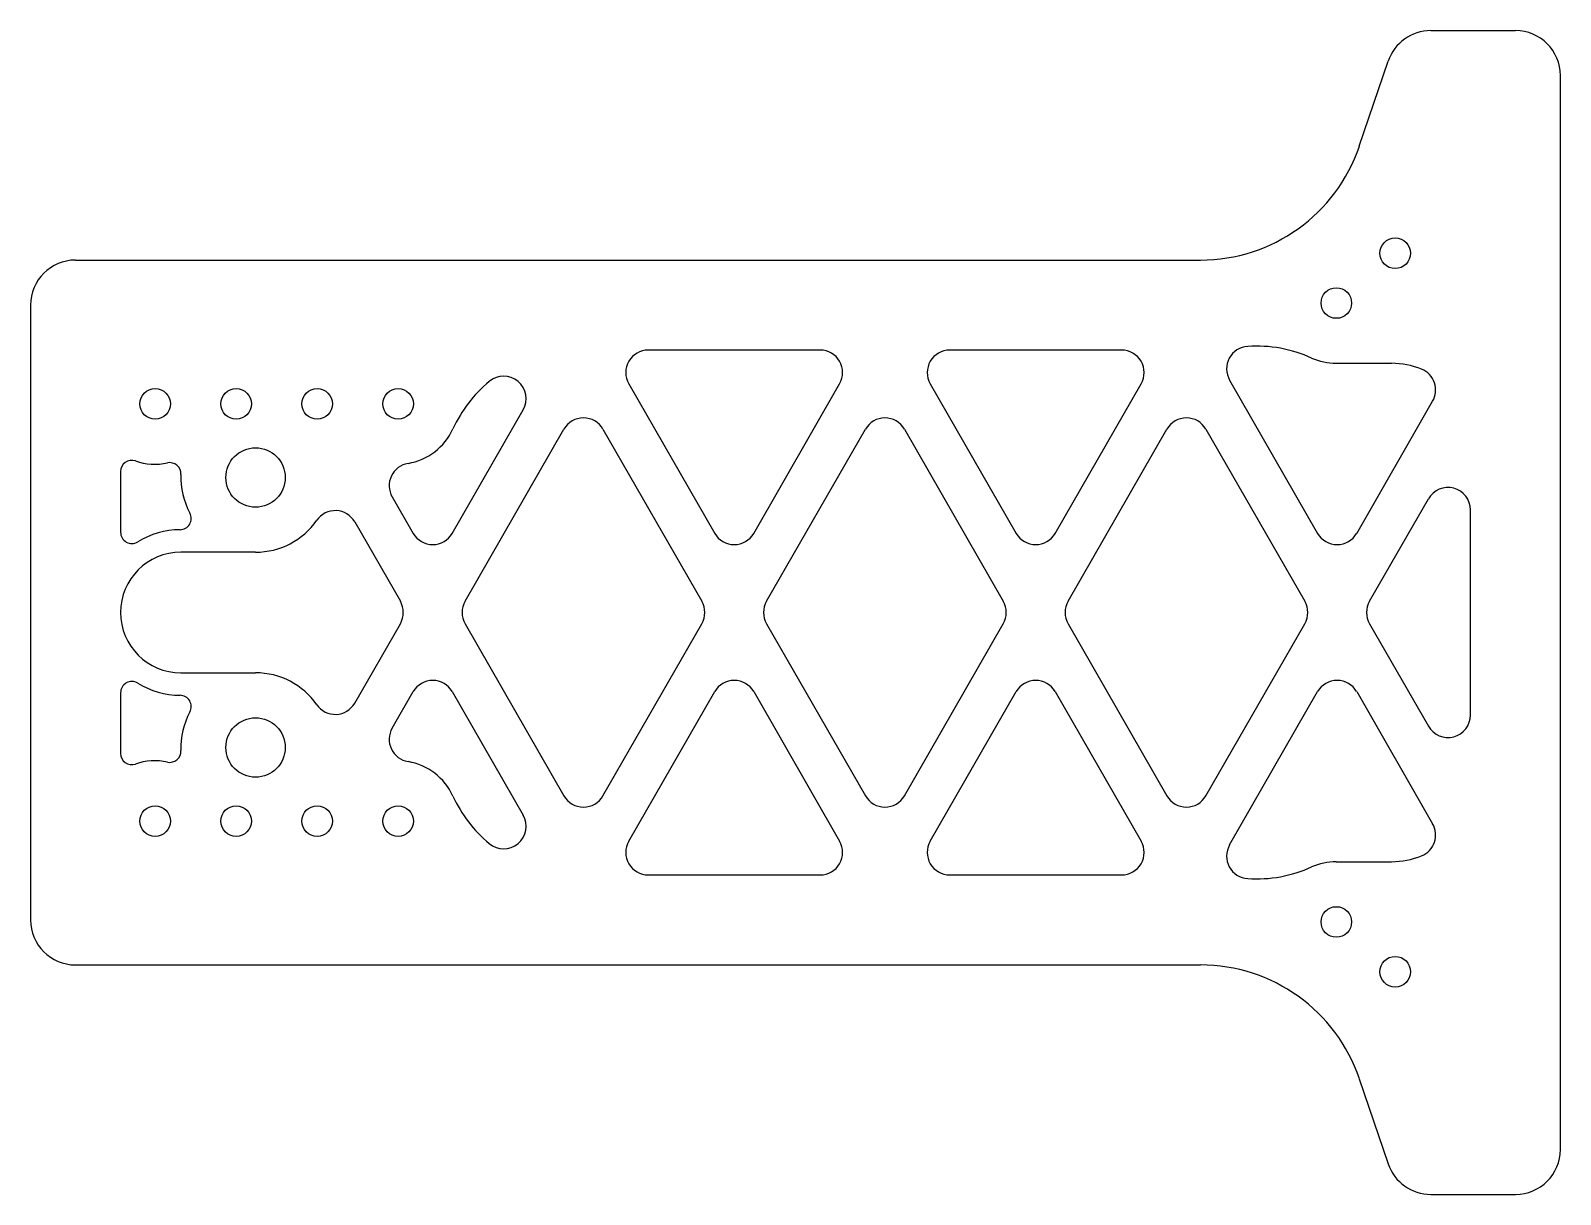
# Model space of a CAD drawing. Header units: millimetres. Extents: x -85 to 85, y -65 to 65.
import ezdxf

# ---------------------------------------------------------------- set-up
doc = ezdxf.new("R2010")
doc.units = ezdxf.units.MM

msp = doc.modelspace()

# ---------------------------------------------------------------- linework, layer by layer
at = {"color": 7, "linetype": 'Continuous', "lineweight": 25}
for p, q in [((70.6, 64.66), (80, 64.66)), ((62.65, 51.81), (65.87, 61.27)), ((85, -59.66), (85, 59.66)), ((-80, 39.16), (45, 39.16)), ((-85, 34.16), (-85, -34.16)), ((2.74, 29.16), (-16.36, 29.16)), ((36.24, 29.16), (17.14, 29.16)), ((60.1, 27.69), (66.24, 27.69)), ((48.24, 25.83), (58.02, 8.79)), ((-18.53, 25.42), (-8.98, 8.79)), ((-4.64, 8.79), (4.9, 25.42)), ((14.97, 25.42), (24.52, 8.79)), ((28.86, 8.79), (38.41, 25.42)), ((-38.15, 8.79), (-30.27, 22.51)), ((62.36, 8.79), (70.79, 23.47)), ((-36.72, 1.25), (-25.73, 20.37)), ((-21.4, 20.37), (-10.41, 1.25)), ((-3.21, 1.25), (7.77, 20.37)), ((12.11, 20.37), (23.09, 1.25)), ((30.29, 1.25), (41.27, 20.37)), ((45.61, 20.37), (56.59, 1.25)), ((-75, 15.66), (-75, 8.92)), ((-44.82, 12.86), (-42.48, 8.79)), ((63.79, 1.25), (70.33, 12.63)), ((75, -11.39), (75, 11.39)), ((-48.98, 10.06), (-43.91, 1.25)), ((-60, 6.7), (-68.3, 6.7)), ((-48.98, -10.06), (-43.91, -1.25)), ((-36.72, -1.25), (-25.73, -20.37)), ((-21.4, -20.37), (-10.41, -1.25)), ((-3.21, -1.25), (7.77, -20.37)), ((12.11, -20.37), (23.09, -1.25)), ((30.29, -1.25), (41.27, -20.37)), ((45.61, -20.37), (56.59, -1.25)), ((63.79, -1.25), (70.33, -12.63)), ((-68.3, -6.7), (-60, -6.7)), ((-75, -8.92), (-75, -15.66)), ((-44.82, -12.86), (-42.48, -8.79)), ((-38.15, -8.79), (-30.27, -22.51)), ((-18.53, -25.42), (-8.98, -8.79)), ((-4.64, -8.79), (4.9, -25.42)), ((14.97, -25.42), (24.52, -8.79)), ((28.86, -8.79), (38.41, -25.42)), ((48.24, -25.83), (58.02, -8.79)), ((62.36, -8.79), (70.79, -23.47)), ((60.1, -27.69), (66.24, -27.69)), ((-16.36, -29.16), (2.74, -29.16)), ((17.14, -29.16), (36.24, -29.16)), ((-80, -39.16), (45, -39.16)), ((62.65, -51.81), (65.87, -61.27)), ((70.6, -64.66), (80, -64.66))]:
    msp.add_line(p, q, dxfattribs=at)
for centre, radius in [((66.64, 39.92), 1.7), ((60.1, 34.39), 1.7), ((-71.16, 23.18), 1.7), ((-62.16, 23.18), 1.7), ((-53.16, 23.18), 1.7), ((-44.16, 23.18), 1.7), ((-60, 15), 3.3), ((-60, -15), 3.3), ((-71.16, -23.18), 1.7), ((-62.16, -23.18), 1.7), ((-53.16, -23.18), 1.7), ((-44.16, -23.18), 1.7), ((60.1, -34.39), 1.7), ((66.64, -39.92), 1.7)]:
    msp.add_circle(centre, radius, dxfattribs=at)
for centre, radius, start, end in [((70.6, 59.66), 5, 90, 161.2401), ((80, 59.66), 5, 0, 90), ((45, 57.81), 18.65, 270, 341.2401), ((-80, 34.16), 5, 90, 180), ((-16.36, 26.66), 2.5, 90, 209.8747), ((2.74, 26.66), 2.5, 330.1253, 90), ((17.14, 26.66), 2.5, 90, 209.8747), ((36.24, 26.66), 2.5, 330.1253, 90), ((50.41, 27.08), 2.5, 93.5646, 209.8747), ((51.19, 14.55), 15.05, 65.8029, 93.5646), ((60.1, 34.39), 6.7, 245.8029, 270), ((66.24, 18.93), 8.76, 67.6047, 90), ((-24.42, 14.16), 15, 129.8522, 155.4411), ((-32.43, 23.76), 2.5, 330.1253, 129.8522), ((68.63, 24.72), 2.5, 330.1253, 67.6047), ((-23.56, 19.12), 2.5, 29.8747, 150.1253), ((9.94, 19.12), 2.5, 29.8747, 150.1253), ((43.44, 19.12), 2.5, 29.8747, 150.1253), ((-44.16, 23.18), 6.7, 279.4464, 335.4411), ((-73.75, 15.66), 1.25, 70.9868, 180), ((-71.16, 23.18), 6.7, 250.9868, 281.7447), ((-69.54, 15.4), 1.25, 357.6209, 101.7447), ((-60, 15), 8.3, 177.6209, 208.4562), ((-42.65, 14.1), 2.5, 99.4464, 209.8747), ((72.5, 11.39), 2.5, 0, 150.1253), ((-68.4, 10.45), 1.25, 270.5274, 28.4562), ((-60, 15), 8.3, 270, 325.0752), ((-51.15, 8.82), 2.5, 29.8747, 145.0752), ((-73.75, 8.92), 1.25, 180, 301.435), ((-68.3, 0), 9.2, 90.5274, 121.435), ((-40.31, 10.04), 2.5, 209.8747, 330.1253), ((-6.81, 10.04), 2.5, 209.8747, 330.1253), ((26.69, 10.04), 2.5, 209.8747, 330.1253), ((60.19, 10.04), 2.5, 209.8747, 330.1253), ((-68.3, 0), 6.7, 90, 270), ((-46.08, 0), 2.5, 330.1253, 29.8747), ((-34.55, 0), 2.5, 150.1253, 209.8747), ((-12.58, 0), 2.5, 330.1253, 29.8747), ((-1.05, 0), 2.5, 150.1253, 209.8747), ((20.92, 0), 2.5, 330.1253, 29.8747), ((32.46, 0), 2.5, 150.1253, 209.8747), ((54.43, 0), 2.5, 330.1253, 29.8747), ((65.96, 0), 2.5, 150.1253, 209.8747), ((-60, -15), 8.3, 34.9248, 90), ((-73.75, -8.92), 1.25, 58.565, 180), ((-68.3, 0), 9.2, 238.565, 269.4726), ((-40.31, -10.04), 2.5, 29.8747, 150.1253), ((-6.81, -10.04), 2.5, 29.8747, 150.1253), ((26.69, -10.04), 2.5, 29.8747, 150.1253), ((60.19, -10.04), 2.5, 29.8747, 150.1253), ((-68.4, -10.45), 1.25, 331.5438, 89.4726), ((-51.15, -8.82), 2.5, 214.9248, 330.1253), ((-60, -15), 8.3, 151.5438, 182.3791), ((72.5, -11.39), 2.5, 209.8747, 0), ((-42.65, -14.1), 2.5, 150.1253, 260.5536), ((-73.75, -15.66), 1.25, 180, 289.0132), ((-71.16, -23.18), 6.7, 78.2553, 109.0132), ((-69.54, -15.4), 1.25, 258.2553, 2.3791), ((-44.16, -23.18), 6.7, 24.5589, 80.5536), ((-24.42, -14.16), 15, 204.5589, 230.1478), ((-23.56, -19.12), 2.5, 209.8747, 330.1253), ((9.94, -19.12), 2.5, 209.8747, 330.1253), ((43.44, -19.12), 2.5, 209.8747, 330.1253), ((-32.43, -23.76), 2.5, 230.1478, 29.8747), ((68.63, -24.72), 2.5, 292.3953, 29.8747), ((-16.36, -26.66), 2.5, 150.1253, 270), ((2.74, -26.66), 2.5, 270, 29.8747), ((17.14, -26.66), 2.5, 150.1253, 270), ((36.24, -26.66), 2.5, 270, 29.8747), ((50.41, -27.08), 2.5, 150.1253, 266.4354), ((66.24, -18.93), 8.76, 270, 292.3953), ((51.19, -14.55), 15.05, 266.4354, 294.1971), ((60.1, -34.39), 6.7, 90, 114.1971), ((-80, -34.16), 5, 180, 270), ((45, -57.81), 18.65, 18.7599, 90), ((80, -59.66), 5, 270, 0), ((70.6, -59.66), 5, 198.7599, 270)]:
    msp.add_arc(centre, radius, start, end, dxfattribs=at)

doc.saveas('drawing.dxf')
